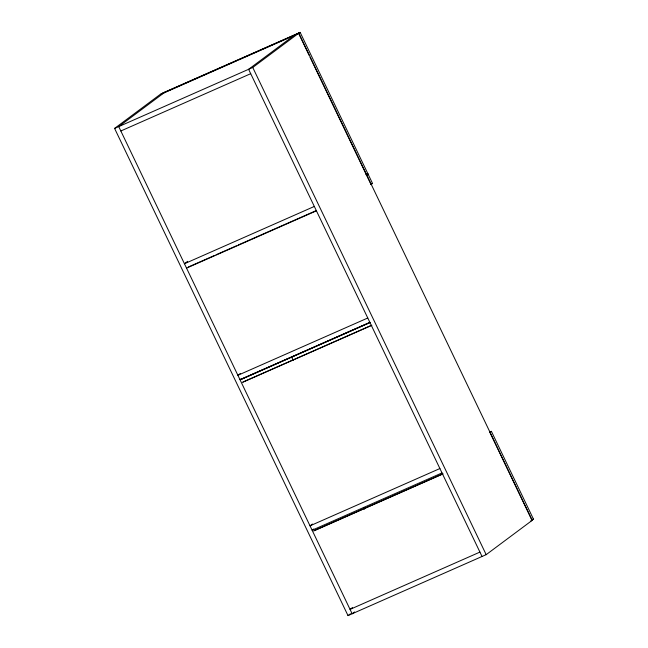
<?xml version="1.0" encoding="UTF-8"?>
<svg xmlns="http://www.w3.org/2000/svg" width="648" height="648" viewBox="0 0 648 648"><rect width="100%" height="100%" fill="white"/><g stroke="black" fill="none" stroke-linecap="round" stroke-linejoin="round"><path stroke-width="0.97" d="M114.591 128.417L160.631 94.106L298.793 33.161L532.211 520.336L486.178 554.656L348.008 615.6L114.591 128.417L252.752 67.473L298.793 33.161M164.77 92.275L118.73 126.587L352.148 613.769L354.578 611.963M294.654 34.984L248.613 69.304L482.031 556.478M288.514 37.989L300.162 32.4L367.853 173.68L366.371 174.782L310.036 57.202M187.669 261.322L184.437 263.736L314.321 206.445M368.088 174.166L366.606 175.276L371.045 184.526L372.519 183.424L368.088 174.166L366.242 174.984M240.319 373.491L237.889 375.297L367.772 318.006M241.607 378.481L239.995 379.679L369.87 322.388M312.441 524.03L310.019 525.836L439.895 468.545M313.737 529.019L312.117 530.218L442.001 472.927M491.395 431.349L489.92 432.459L531.935 520.15L533.409 519.048L491.395 431.349L489.548 432.167M352.471 607.581L350.05 609.387L479.925 552.096M348.008 615.6L350.43 613.794M300.162 32.4L162.454 93.142L160.971 94.243L236.763 60.815M238.61 60.005L286.667 38.799M120.836 130.977L250.711 73.686M366.007 174.498L367.853 173.68M370.672 184.243L372.519 183.424M188.309 267.017L214.188 255.596M216.035 254.777L236.374 245.811M238.221 244.993L315.868 210.746M186.543 268.118L316.418 210.827M241.647 379.04L370.13 322.372M241.072 379.469L370.478 322.388M243.049 381.964L371.531 325.288M242.465 382.393L371.879 325.312M314.24 530.558L442.722 473.882M313.664 530.987L443.07 473.899M531.562 519.858L533.409 519.048M530.558 521.073L532.211 520.336M298.679 33.502L309.161 55.38M252.752 67.473L486.178 554.656M291.535 356.854L293.285 360.499M363.658 507.384L364.532 509.207"/></g></svg>
